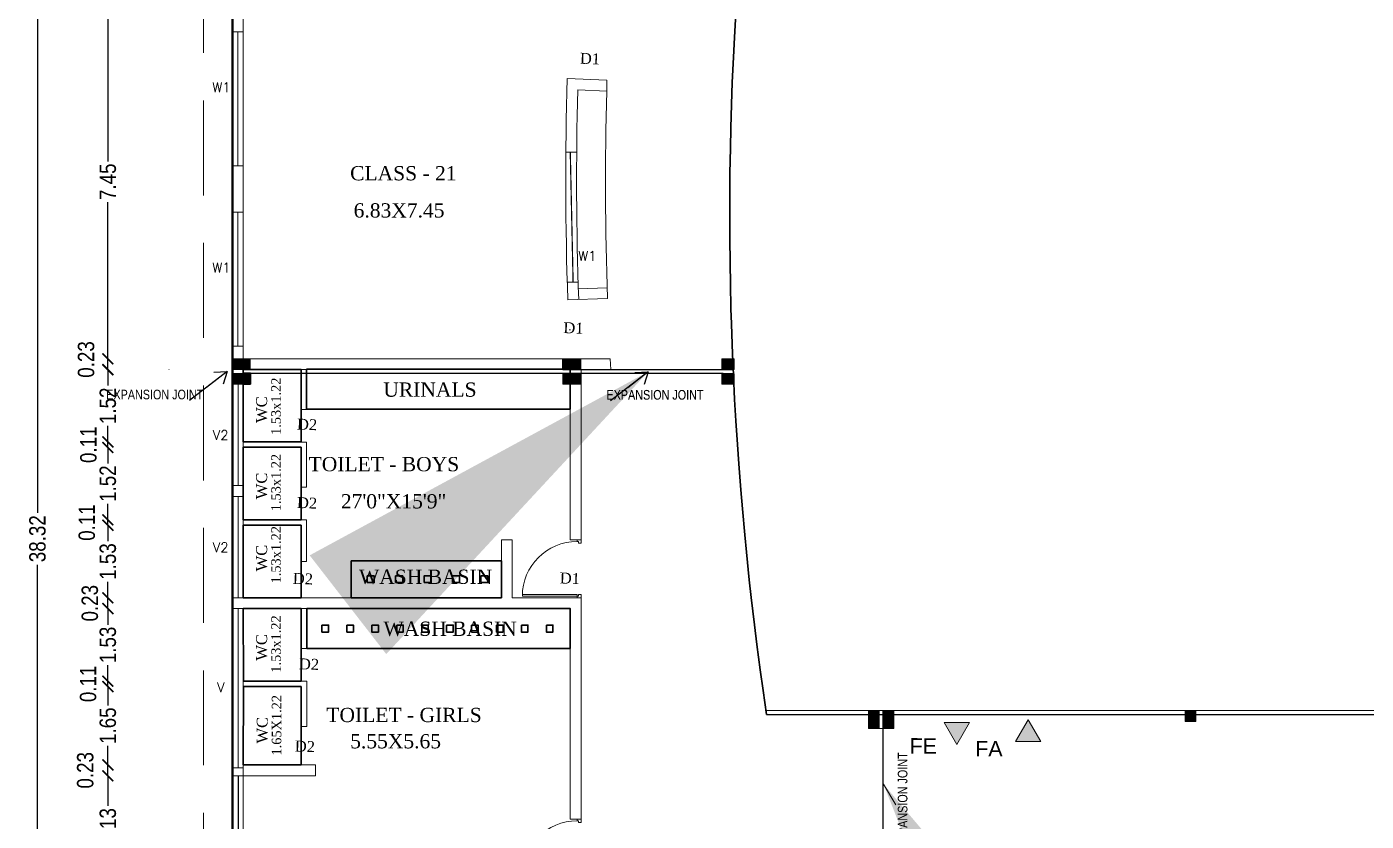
# Model space of a CAD drawing. Header units: metres. Extents: x 43 to 977, y 102 to 459.
# Drawn here: x 652.97 to 681.18, y 156.77 to 173.5 of the extents above; entities that cross this region are included whole.
import ezdxf

# ---------------------------------------------------------------- set-up
doc = ezdxf.new("R2010")
doc.units = ezdxf.units.M
doc.header["$MEASUREMENT"] = 0
doc.header["$PDMODE"] = 3
doc.linetypes.add('HIDDEN', pattern=[0.375, 0.25, -0.125])
doc.layers.get('0').update_dxf_attribs({"lineweight": 0})
doc.layers.get('Defpoints').update_dxf_attribs({"lineweight": 0})
for name, color, linetype, lineweight in [('3', 3, 'Continuous', 0), ('6', 6, 'Continuous', 0), ('BLK_1_FLR_2_BLT_UP_AREA_DEDUCT_EXISTING', 4, 'Continuous', 35), ('BLK_1_FLR_2_URINAL', 4, 'Continuous', 35), ('BLK_1_FLR_2_WASH', 4, 'Continuous', 35), ('BLK_1_FLR_2_WATER_CLOSET', 4, 'Continuous', 35), ('Column', 1, 'Continuous', 0), ('DOOR', 1, 'Continuous', 0), ('fence', 15, 'Continuous', 0), ('FURN', 30, 'Continuous', 0), ('HAT', 1, 'Continuous', 0), ('hatch', 7, 'Continuous', 0), ('main wall', 150, 'Continuous', 0), ('RTEXT', 4, 'Continuous', 0), ('Staircase', 140, 'Continuous', 0), ('TE', 9, 'Continuous', 0), ('TEXT', 130, 'Continuous', 0), ('WA', 1, 'Continuous', 0), ('WALL', 7, 'Continuous', 0), ('WIN', 13, 'Continuous', 0)]:
    doc.layers.add(name, color=color, linetype=linetype, lineweight=lineweight)
doc.layers.add('BLK_1_FLR_2_BLT_UP_AREA_EXISTING', color=10, linetype='Continuous')
doc.styles.add('AR', font='arial.ttf')
doc.styles.add('ARIAL NARROW', font='')
doc.styles.add('RTEXT', font='arial.ttf', dxfattribs={"width": 0.8, "height": 8})
doc.styles.get("Standard").update_dxf_attribs({"font": 'romans.shx'})
doc.styles.add('style2', font='romantic.ttf')
doc.styles.add('visa', font='swissc.ttf')
doc.styles.get('ARIAL NARROW').set_extended_font_data('Lydian BT')
doc.dimstyles.new('Copy of o3 400', dxfattribs={"dimscale": 0.23, "dimtxt": 0.9, "dimasz": 1, "dimexe": 5, "dimexo": 9, "dimgap": 0.23, "dimtad": 0, "dimlfac": 4, "dimzin": 3, "dimdsep": 46, "dimtxsty": 'visa', "dimblk": 'ARCHTICK', "dimcen": 0.09, "dimse1": 1, "dimse2": 1, "dimclrd": 7, "dimclre": 256, "dimclrt": 7, "dimadec": 0, "dimazin": 0, "dimtfac": 0.23, "dimtofl": 0, "dimtmove": 2, "dimatfit": 1, "dimldrblk": 'ARCHTICK', "dimfxl": 0, "dimtolj": 1, "dimtzin": 0, "dimarcsym": 0})
doc.dimstyles.new('Copy(2) of S-2', dxfattribs={"dimtxt": 10.5, "dimasz": 8, "dimexe": 2, "dimexo": 50, "dimgap": 5, "dimtad": 0, "dimtoh": 1, "dimdec": 1, "dimzin": 0, "dimdsep": 46, "dimlunit": 4, "dimtxsty": 'ARIAL NARROW', "dimcen": 0.09, "dimdle": 3, "dimse1": 1, "dimse2": 1, "dimclrd": 7, "dimclre": 13, "dimclrt": 7, "dimadec": 0, "dimazin": 0, "dimtfac": 1, "dimtdec": 1, "dimtofl": 0, "dimtmove": 0, "dimatfit": 3, "dimfxl": 0, "dimtolj": 1, "dimtzin": 0, "dimlwd": 13, "dimarcsym": 0})
doc.dimstyles.new('o3', dxfattribs={"dimscale": 0.23, "dimtxt": 0.9, "dimasz": 1, "dimexe": 5, "dimexo": 9, "dimgap": 0.23, "dimtad": 0, "dimzin": 3, "dimdsep": 46, "dimtxsty": 'visa', "dimblk": 'ARCHTICK', "dimcen": 0.09, "dimse1": 1, "dimse2": 1, "dimclrd": 7, "dimclre": 256, "dimclrt": 7, "dimadec": 0, "dimazin": 0, "dimtfac": 0.23, "dimtofl": 0, "dimtmove": 2, "dimatfit": 1, "dimldrblk": 'ARCHTICK', "dimfxl": 0, "dimtolj": 1, "dimtzin": 0, "dimarcsym": 0})
pattern_1 = [(45, (-25919.601526, 10062.027528), (-0.00224472638678, 0.00224472638678), [])]

# ---------------------------------------------------------------- blocks, each defined once
blk = doc.blocks.new('reterte')
for p, q in [((81308.78, 63026.8), (81308.78, 63060.8)), ((81309.78, 63026.8), (81309.78, 63060.79)), ((81308.78, 63026.8), (81309.78, 63026.8))]:
    blk.add_line(p, q)
for points in [[(81307.78, 63026.8), (81308.78, 63026.8), (81308.78, 63025.8), (81309.78, 63025.8), (81309.78, 63024.3), (81307.78, 63024.3)], [(81343.78, 63026.8), (81342.78, 63026.8), (81342.78, 63025.8), (81341.78, 63025.8), (81341.78, 63024.3), (81343.78, 63024.3)]]:
    blk.add_lwpolyline(points, close=True)
blk.add_arc((81308.78, 63026.8), 34, 0, 90)
blk = doc.blocks.new('_ArchTick')
at = {"color": 0, "const_width": 0.15}
blk.add_lwpolyline([(-0.5, -0.5), (0.5, 0.5)], dxfattribs=at)
blk = doc.blocks.new('*D333')
at = {"layer": 'Defpoints', "color": 0, "lineweight": 30}
for p in [(654.679, 166.51), (657.912, 166.51), (657.912, 166.278)]:
    blk.add_point(p, dxfattribs=at)
at = {"layer": 'WALL', "color": 7, "lineweight": -2}
blk.add_line((654.679, 166.278), (654.679, 166.51), dxfattribs=at)
at = {"layer": 'WALL', "color": 7, "lineweight": -2, "xscale": 0.23, "yscale": 0.23, "zscale": 0.23}
for p, rotation in [((654.679, 166.51), 90), ((654.679, 166.278), 270)]:
    blk.add_blockref('_ArchTick', p, dxfattribs=dict(at, rotation=rotation))
at = {"layer": 'WALL', "color": 7, "insert": (654.221, 166.495), "char_height": 0.345, "attachment_point": 5, "rotation": 90, "style": 'visa'}
blk.add_mtext('\\A1;0.23', dxfattribs=at)
blk = doc.blocks.new('*D334')
at = {"layer": 'Defpoints', "color": 0, "lineweight": 30}
for p in [(654.679, 173.964), (657.531, 173.964), (657.912, 166.51)]:
    blk.add_point(p, dxfattribs=at)
at = {"layer": 'WALL', "color": 7, "lineweight": -2}
for p, q in [((654.679, 173.964), (654.679, 170.667)), ((654.679, 166.51), (654.679, 169.806))]:
    blk.add_line(p, q, dxfattribs=at)
at = {"layer": 'WALL', "color": 7, "lineweight": -2, "xscale": 0.23, "yscale": 0.23, "zscale": 0.23}
for p, rotation in [((654.679, 173.964), 90), ((654.679, 166.51), 270)]:
    blk.add_blockref('_ArchTick', p, dxfattribs=dict(at, rotation=rotation))
at = {"layer": 'WALL', "color": 7, "insert": (654.679, 170.237), "char_height": 0.345, "attachment_point": 5, "rotation": 90, "style": 'visa'}
blk.add_mtext('\\A1;7.45', dxfattribs=at)
blk = doc.blocks.new('*D338')
at = {"layer": 'Defpoints', "color": 0, "lineweight": 30}
for p in [(657.526, 181.883), (653.197, 143.559), (657.531, 143.559)]:
    blk.add_point(p, dxfattribs=at)
at = {"layer": 'WALL', "color": 7, "lineweight": -2}
for p, q in [((653.197, 181.883), (653.197, 163.268)), ((653.197, 143.559), (653.197, 162.174))]:
    blk.add_line(p, q, dxfattribs=at)
at = {"layer": 'WALL', "color": 7, "lineweight": -2, "xscale": 0.23, "yscale": 0.23, "zscale": 0.23}
for p, rotation in [((653.197, 181.883), 90), ((653.197, 143.559), 270)]:
    blk.add_blockref('_ArchTick', p, dxfattribs=dict(at, rotation=rotation))
at = {"layer": 'WALL', "color": 7, "insert": (653.197, 162.721), "char_height": 0.345, "attachment_point": 5, "rotation": 90, "style": 'visa'}
blk.add_mtext('\\A1;38.32', dxfattribs=at)
blk = doc.blocks.new('*D339')
at = {"layer": 'Defpoints', "color": 0, "lineweight": 30}
for p in [(654.679, 157.73), (658.001, 157.73), (658.001, 155.597)]:
    blk.add_point(p, dxfattribs=at)
at = {"layer": 'WALL', "color": 7, "lineweight": -2}
for p, q in [((654.679, 157.73), (654.679, 157.095)), ((654.679, 155.597), (654.679, 156.233))]:
    blk.add_line(p, q, dxfattribs=at)
at = {"layer": 'WALL', "color": 7, "lineweight": -2, "xscale": 0.23, "yscale": 0.23, "zscale": 0.23}
for p, rotation in [((654.679, 157.73), 90), ((654.679, 155.597), 270)]:
    blk.add_blockref('_ArchTick', p, dxfattribs=dict(at, rotation=rotation))
at = {"layer": 'WALL', "color": 7, "insert": (654.679, 156.664), "char_height": 0.345, "attachment_point": 5, "rotation": 90, "style": 'visa'}
blk.add_mtext('\\A1;2.13', dxfattribs=at)
blk = doc.blocks.new('*D340')
at = {"layer": 'Defpoints', "color": 0, "lineweight": 30}
for p in [(654.679, 157.959), (657.896, 157.959), (657.896, 157.73)]:
    blk.add_point(p, dxfattribs=at)
at = {"layer": 'WALL', "color": 7, "lineweight": -2}
blk.add_line((654.679, 157.73), (654.679, 157.959), dxfattribs=at)
at = {"layer": 'WALL', "color": 7, "lineweight": -2, "xscale": 0.23, "yscale": 0.23, "zscale": 0.23}
for p, rotation in [((654.679, 157.959), 90), ((654.679, 157.73), 270)]:
    blk.add_blockref('_ArchTick', p, dxfattribs=dict(at, rotation=rotation))
at = {"layer": 'WALL', "color": 7, "insert": (654.203, 157.845), "char_height": 0.345, "attachment_point": 5, "rotation": 90, "style": 'visa'}
blk.add_mtext('\\A1;0.23', dxfattribs=at)
blk = doc.blocks.new('*D341')
at = {"layer": 'Defpoints', "color": 0, "lineweight": 30}
for p in [(654.679, 159.608), (657.896, 159.608), (657.896, 157.959)]:
    blk.add_point(p, dxfattribs=at)
at = {"layer": 'WALL', "color": 7, "lineweight": -2}
for p, q in [((654.679, 159.608), (654.679, 159.207)), ((654.679, 157.959), (654.679, 158.36))]:
    blk.add_line(p, q, dxfattribs=at)
at = {"layer": 'WALL', "color": 7, "lineweight": -2, "xscale": 0.23, "yscale": 0.23, "zscale": 0.23}
for p, rotation in [((654.679, 159.608), 90), ((654.679, 157.959), 270)]:
    blk.add_blockref('_ArchTick', p, dxfattribs=dict(at, rotation=rotation))
at = {"layer": 'WALL', "color": 7, "insert": (654.679, 158.784), "char_height": 0.345, "attachment_point": 5, "rotation": 90, "style": 'visa'}
blk.add_mtext('\\A1;1.65', dxfattribs=at)
blk = doc.blocks.new('*D342')
at = {"layer": 'Defpoints', "color": 0, "lineweight": 30}
for p in [(654.679, 159.722), (657.773, 159.722), (657.773, 159.608)]:
    blk.add_point(p, dxfattribs=at)
at = {"layer": 'WALL', "color": 7, "lineweight": -2}
blk.add_line((654.679, 159.608), (654.679, 159.722), dxfattribs=at)
at = {"layer": 'WALL', "color": 7, "lineweight": -2, "xscale": 0.23, "yscale": 0.23, "zscale": 0.23}
for p, rotation in [((654.679, 159.722), 90), ((654.679, 159.608), 270)]:
    blk.add_blockref('_ArchTick', p, dxfattribs=dict(at, rotation=rotation))
at = {"layer": 'WALL', "color": 7, "insert": (654.263, 159.665), "char_height": 0.345, "attachment_point": 5, "rotation": 90, "style": 'visa'}
blk.add_mtext('\\A1;0.11', dxfattribs=at)
blk = doc.blocks.new('*D343')
at = {"layer": 'Defpoints', "color": 0, "lineweight": 30}
for p in [(654.679, 161.248), (657.773, 161.248), (657.773, 159.722)]:
    blk.add_point(p, dxfattribs=at)
at = {"layer": 'WALL', "color": 7, "lineweight": -2}
for p, q in [((654.679, 161.248), (654.679, 160.91)), ((654.679, 159.722), (654.679, 160.061))]:
    blk.add_line(p, q, dxfattribs=at)
at = {"layer": 'WALL', "color": 7, "lineweight": -2, "xscale": 0.23, "yscale": 0.23, "zscale": 0.23}
for p, rotation in [((654.679, 161.248), 90), ((654.679, 159.722), 270)]:
    blk.add_blockref('_ArchTick', p, dxfattribs=dict(at, rotation=rotation))
at = {"layer": 'WALL', "color": 7, "insert": (654.679, 160.485), "char_height": 0.345, "attachment_point": 5, "rotation": 90, "style": 'visa'}
blk.add_mtext('\\A1;1.53', dxfattribs=at)
blk = doc.blocks.new('*D344')
at = {"layer": 'Defpoints', "color": 0, "lineweight": 30}
for p in [(654.679, 161.477), (657.773, 161.477), (657.773, 161.248)]:
    blk.add_point(p, dxfattribs=at)
at = {"layer": 'WALL', "color": 7, "lineweight": -2}
blk.add_line((654.679, 161.248), (654.679, 161.477), dxfattribs=at)
at = {"layer": 'WALL', "color": 7, "lineweight": -2, "xscale": 0.23, "yscale": 0.23, "zscale": 0.23}
for p, rotation in [((654.679, 161.477), 90), ((654.679, 161.248), 270)]:
    blk.add_blockref('_ArchTick', p, dxfattribs=dict(at, rotation=rotation))
at = {"layer": 'WALL', "color": 7, "insert": (654.3, 161.363), "char_height": 0.345, "attachment_point": 5, "rotation": 90, "style": 'visa'}
blk.add_mtext('\\A1;0.23', dxfattribs=at)
blk = doc.blocks.new('*D345')
at = {"layer": 'Defpoints', "color": 0, "lineweight": 30}
for p in [(654.679, 163.005), (657.773, 163.005), (657.773, 161.477)]:
    blk.add_point(p, dxfattribs=at)
at = {"layer": 'WALL', "color": 7, "lineweight": -2}
for p, q in [((654.679, 163.005), (654.679, 162.666)), ((654.679, 161.477), (654.679, 161.816))]:
    blk.add_line(p, q, dxfattribs=at)
at = {"layer": 'WALL', "color": 7, "lineweight": -2, "xscale": 0.23, "yscale": 0.23, "zscale": 0.23}
for p, rotation in [((654.679, 163.005), 90), ((654.679, 161.477), 270)]:
    blk.add_blockref('_ArchTick', p, dxfattribs=dict(at, rotation=rotation))
at = {"layer": 'WALL', "color": 7, "insert": (654.679, 162.241), "char_height": 0.345, "attachment_point": 5, "rotation": 90, "style": 'visa'}
blk.add_mtext('\\A1;1.53', dxfattribs=at)
blk = doc.blocks.new('*D346')
at = {"layer": 'Defpoints', "color": 0, "lineweight": 30}
for p in [(654.679, 163.119), (657.773, 163.119), (657.773, 163.005)]:
    blk.add_point(p, dxfattribs=at)
at = {"layer": 'WALL', "color": 7, "lineweight": -2}
blk.add_line((654.679, 163.005), (654.679, 163.119), dxfattribs=at)
at = {"layer": 'WALL', "color": 7, "lineweight": -2, "xscale": 0.23, "yscale": 0.23, "zscale": 0.23}
for p, rotation in [((654.679, 163.119), 90), ((654.679, 163.005), 270)]:
    blk.add_blockref('_ArchTick', p, dxfattribs=dict(at, rotation=rotation))
at = {"layer": 'WALL', "color": 7, "insert": (654.236, 163.062), "char_height": 0.345, "attachment_point": 5, "rotation": 90, "style": 'visa'}
blk.add_mtext('\\A1;0.11', dxfattribs=at)
blk = doc.blocks.new('*D347')
at = {"layer": 'Defpoints', "color": 0, "lineweight": 30}
for p in [(654.679, 164.643), (657.773, 164.643), (657.773, 163.119)]:
    blk.add_point(p, dxfattribs=at)
at = {"layer": 'WALL', "color": 7, "lineweight": -2}
for p, q in [((654.679, 164.643), (654.679, 164.306)), ((654.679, 163.119), (654.679, 163.457))]:
    blk.add_line(p, q, dxfattribs=at)
at = {"layer": 'WALL', "color": 7, "lineweight": -2, "xscale": 0.23, "yscale": 0.23, "zscale": 0.23}
for p, rotation in [((654.679, 164.643), 90), ((654.679, 163.119), 270)]:
    blk.add_blockref('_ArchTick', p, dxfattribs=dict(at, rotation=rotation))
at = {"layer": 'WALL', "color": 7, "insert": (654.679, 163.881), "char_height": 0.345, "attachment_point": 5, "rotation": 90, "style": 'visa'}
blk.add_mtext('\\A1;1.52', dxfattribs=at)
blk = doc.blocks.new('*D348')
at = {"layer": 'Defpoints', "color": 0, "lineweight": 30}
for p in [(654.679, 164.757), (657.773, 164.757), (657.773, 164.643)]:
    blk.add_point(p, dxfattribs=at)
at = {"layer": 'WALL', "color": 7, "lineweight": -2}
blk.add_line((654.679, 164.643), (654.679, 164.757), dxfattribs=at)
at = {"layer": 'WALL', "color": 7, "lineweight": -2, "xscale": 0.23, "yscale": 0.23, "zscale": 0.23}
for p, rotation in [((654.679, 164.757), 90), ((654.679, 164.643), 270)]:
    blk.add_blockref('_ArchTick', p, dxfattribs=dict(at, rotation=rotation))
at = {"layer": 'WALL', "color": 7, "insert": (654.27, 164.7), "char_height": 0.345, "attachment_point": 5, "rotation": 90, "style": 'visa'}
blk.add_mtext('\\A1;0.11', dxfattribs=at)
blk = doc.blocks.new('*D349')
at = {"layer": 'Defpoints', "color": 0, "lineweight": 30}
for p in [(654.679, 166.281), (657.773, 166.281), (657.773, 164.757)]:
    blk.add_point(p, dxfattribs=at)
at = {"layer": 'WALL', "color": 7, "lineweight": -2}
for p, q in [((654.679, 166.281), (654.679, 165.944)), ((654.679, 164.757), (654.679, 165.095))]:
    blk.add_line(p, q, dxfattribs=at)
at = {"layer": 'WALL', "color": 7, "lineweight": -2, "xscale": 0.23, "yscale": 0.23, "zscale": 0.23}
for p, rotation in [((654.679, 166.281), 90), ((654.679, 164.757), 270)]:
    blk.add_blockref('_ArchTick', p, dxfattribs=dict(at, rotation=rotation))
at = {"layer": 'WALL', "color": 7, "insert": (654.679, 165.519), "char_height": 0.345, "attachment_point": 5, "rotation": 90, "style": 'visa'}
blk.add_mtext('\\A1;1.52', dxfattribs=at)

msp = doc.modelspace()

# ---------------------------------------------------------------- hatches: boundary and pattern name
at = {"layer": '3'}
for points in [[(672.55405, 158.39017), (672.28912, 158.85272), (672.82217, 158.85088)], [(674.06212, 158.91072), (673.79526, 158.44928), (674.32831, 158.44889)]]:
    msp.add_hatch(color=8, dxfattribs=at).paths.add_polyline_path(points)
at = {"layer": 'hatch'}
h = msp.add_hatch(dxfattribs=at)
h.set_pattern_fill('ANSI31', color=256, scale=0.025396, angle=90, style=0)
h.set_pattern_definition([(135, (-1008.063956, -5272.816285), (-0.0022447263868, -0.0022447263868), [])])
h.paths.add_polyline_path([(657.29675, 166.50973), (657.29675, 166.28116), (657.67769, 166.28116), (657.67769, 166.50973)])
h = msp.add_hatch(dxfattribs=at)
h.set_pattern_fill('ANSI31', color=256, scale=0.025396, angle=90, style=0)
h.set_pattern_definition([(135, (-1001.1054138, -5272.816285), (-0.0022447263868, -0.0022447263868), [])])
h.paths.add_polyline_path([(664.25529, 166.50973), (664.25529, 166.28116), (664.63624, 166.28116), (664.63624, 166.50973)])
h = msp.add_hatch(dxfattribs=at)
h.set_pattern_fill('ANSI31', color=256, scale=0.025396, angle=90, style=0)
h.set_pattern_definition([(135, (-1001.0998997, -5272.8182708), (-0.0022447263868, -0.0022447263868), [])])
h.paths.add_polyline_path([(664.26081, 166.50774), (664.26081, 166.27918), (664.64175, 166.27918), (664.64175, 166.50774)])
h = msp.add_hatch(dxfattribs=at)
h.set_pattern_fill('ANSI31', color=256, scale=0.025396, angle=90, style=0)
h.set_pattern_definition([(135, (-997.9047073, -5272.8183584), (-0.0022447263868, -0.0022447263868), [])])
h.paths.add_polyline_path([(667.60838, 166.50766), (667.60838, 166.27909), (667.83694, 166.27909), (667.83694, 166.50766)])
h = msp.add_hatch(dxfattribs=at)
h.set_pattern_fill('ANSI31', color=256, scale=0.025396, angle=90, style=0)
h.set_pattern_definition([(135, (-997.874428, -5272.8183584), (-0.0022447263868, -0.0022447263868), [])])
h.paths.add_polyline_path([(667.63866, 166.50766), (667.63866, 166.27909), (667.86722, 166.27909), (667.86722, 166.50766)])
h = msp.add_hatch(dxfattribs=at)
h.set_pattern_fill('ANSI31', color=256, scale=0.025396, angle=90, style=0)
h.set_pattern_definition([(135, (-1008.058552, -5273.1231125), (-0.0022447263868, -0.0022447263868), [])])
h.paths.add_polyline_path([(657.30215, 166.2029), (657.30215, 165.97434), (657.6831, 165.97434), (657.6831, 166.2029)])
h = msp.add_hatch(dxfattribs=at)
h.set_pattern_fill('ANSI31', color=256, scale=0.025396, angle=90, style=0)
h.set_pattern_definition([(135, (-1008.058552, -5273.1231125), (-0.0022447263868, -0.0022447263868), [])])
h.paths.add_polyline_path([(657.30215, 166.2029), (657.30215, 165.97434), (657.6831, 165.97434), (657.6831, 166.2029)])
h = msp.add_hatch(dxfattribs=at)
h.set_pattern_fill('ANSI31', color=256, scale=0.025396, angle=90, style=0)
h.set_pattern_definition([(135, (-1001.10001, -5273.1231125), (-0.0022447263868, -0.0022447263868), [])])
h.paths.add_polyline_path([(664.2607, 166.2029), (664.2607, 165.97434), (664.64164, 165.97434), (664.64164, 166.2029)])
h = msp.add_hatch(dxfattribs=at)
h.set_pattern_fill('ANSI31', color=256, scale=0.025396, angle=90, style=0)
h.set_pattern_definition([(135, (-1001.10001, -5273.1231125), (-0.0022447263868, -0.0022447263868), [])])
h.paths.add_polyline_path([(664.2607, 166.2029), (664.2607, 165.97434), (664.64164, 165.97434), (664.64164, 166.2029)])
h = msp.add_hatch(dxfattribs=at)
h.set_pattern_fill('ANSI31', color=256, scale=0.025396, angle=90, style=0)
h.set_pattern_definition([(135, (-997.9047073, -5273.1231125), (-0.0022447263868, -0.0022447263868), [])])
h.paths.add_polyline_path([(667.60838, 166.2029), (667.60838, 165.97434), (667.83694, 165.97434), (667.83694, 166.2029)])
h = msp.add_hatch(dxfattribs=at)
h.set_pattern_fill('ANSI31', color=256, scale=0.025396, angle=90, style=0)
h.set_pattern_definition([(135, (-997.874428, -5273.1231125), (-0.0022447263868, -0.0022447263868), [])])
h.paths.add_polyline_path([(667.63866, 166.2029), (667.63866, 165.97434), (667.86722, 165.97434), (667.86722, 166.2029)])
h = msp.add_hatch(dxfattribs=at)
h.set_pattern_fill('ANSI31', color=256, scale=0.025396, style=0)
h.set_pattern_definition(pattern_1)
h.paths.add_polyline_path([(670.92404, 159.10176), (670.69547, 159.10176), (670.69547, 159.02557), (670.92391, 159.02557), (670.92404, 159.04192)])
h = msp.add_hatch(dxfattribs=at)
h.set_pattern_fill('ANSI31', color=256, scale=0.025396, style=0)
h.set_pattern_definition([(45, (-4768.097223, 1824.4640733), (-0.0022447263868, 0.0022447263868), [])])
h.paths.add_polyline_path([(671.22879, 159.10337), (671.00023, 159.10337), (671.00023, 158.72242), (671.22879, 158.72242)])
h = msp.add_hatch(dxfattribs=at)
h.set_pattern_fill('ANSI31', color=256, scale=0.025396, style=0)
h.set_pattern_definition([(45, (-4761.734158, 1824.4608656), (-0.0022447263868, 0.0022447263868), [])])
h.paths.add_polyline_path([(677.59186, 159.10016), (677.36329, 159.10016), (677.36329, 158.87159), (677.59186, 158.87159)])
h = msp.add_hatch(dxfattribs=at)
h.set_pattern_fill('ANSI31', color=256, scale=0.025396, style=0)
h.set_pattern_definition([(45, (-4761.734158, 1824.4608656), (-0.0022447263868, 0.0022447263868), [])])
h.paths.add_polyline_path([(677.59186, 159.10016), (677.36329, 159.10016), (677.36329, 158.87159), (677.59186, 158.87159)])
h = msp.add_hatch(dxfattribs=at)
h.set_pattern_fill('ANSI31', color=256, scale=0.025396, style=0)
h.set_pattern_definition(pattern_1)
h.paths.add_polyline_path([(670.9239, 159.0249), (670.69547, 159.02496), (670.69547, 158.72242), (670.92145, 158.72242)])

# ---------------------------------------------------------------- linework, layer by layer
at = {"layer": 'BLK_1_FLR_2_BLT_UP_AREA_DEDUCT_EXISTING', "color": 26, "lineweight": 35}
msp.add_lwpolyline([(667.90129, 173.78542), (667.8726, 173.27552), (667.852, 172.86154), (667.82882, 172.32352), (667.81222, 171.86336), (667.79776, 171.37101), (667.78802, 170.9472), (667.77941, 170.41818), (667.77549, 170.01684), (667.77379, 169.46519), (667.77521, 169.06616), (667.78089, 168.5122), (667.78807, 168.09155), (667.80071, 167.5594), (667.80993, 167.24857), (667.83325, 166.60694), (667.8522, 166.17525), (667.87851, 165.655), (667.90461, 165.20058), (667.93647, 164.70376), (667.96495, 164.29968), (668.00712, 163.75337), (668.04107, 163.34894), (668.09046, 162.80401), (668.12589, 162.43921), (668.18647, 161.85584), (668.22776, 161.48271), (668.29513, 160.90905), (668.34713, 160.49143), (668.41641, 159.96379), (668.4766, 159.52839), (668.55031, 159.02023), (713.7498, 159.00736)], dxfattribs=at)
at = {"layer": 'BLK_1_FLR_2_BLT_UP_AREA_EXISTING', "color": 26, "lineweight": 50}
msp.add_lwpolyline([(728.17531, 143.55723), (657.30425, 143.55723), (657.30425, 181.4975), (657.34578, 183.55166), (657.41765, 184.62272), (657.52629, 185.70359), (657.65125, 186.64845), (657.81855, 187.67173), (658.01047, 188.65213), (658.23086, 189.62987), (658.49493, 190.65045), (658.76088, 191.61383), (659.03194, 192.59572), (659.31099, 193.55288), (659.62897, 194.54406), (659.94196, 195.5197)], dxfattribs=at)
at = {"layer": 'BLK_1_FLR_2_URINAL', "color": 235, "lineweight": 35, "ltscale": 20}
msp.add_lwpolyline([(658.86236, 166.29375), (664.41359, 166.29375), (664.41359, 165.44559), (658.86236, 165.44559)], close=True, dxfattribs=at)
at = {"layer": 'BLK_1_FLR_2_WASH', "color": 55, "lineweight": 35, "ltscale": 20}
msp.add_line((662.96601, 162.25682), (659.80366, 162.25682), dxfattribs=at)
for points in [[(659.80366, 162.25682), (662.96601, 162.25682), (662.96601, 161.47936), (659.80366, 161.47936)], [(658.86523, 161.24866), (664.41647, 161.24866), (664.41647, 160.41058), (658.86523, 160.41058)]]:
    msp.add_lwpolyline(points, close=True, dxfattribs=at)
at = {"layer": 'BLK_1_FLR_2_WASH', "color": 60, "lineweight": 35}
for points in [[(660.14051, 161.79909), (660.14051, 161.9371), (660.28903, 161.9371), (660.28903, 161.79909)], [(660.73868, 161.79909), (660.73868, 161.9371), (660.88719, 161.9371), (660.88719, 161.79909)], [(661.33684, 161.79909), (661.33684, 161.9371), (661.48535, 161.9371), (661.48535, 161.79909)], [(661.935, 161.79909), (661.935, 161.9371), (662.08352, 161.9371), (662.08352, 161.79909)], [(662.53316, 161.79909), (662.53316, 161.9371), (662.68168, 161.9371), (662.68168, 161.79909)], [(659.18706, 160.90388), (659.32507, 160.90388), (659.32507, 160.75536), (659.18706, 160.75536)], [(659.71221, 160.90388), (659.85021, 160.90388), (659.85021, 160.75536), (659.71221, 160.75536)], [(660.23735, 160.90388), (660.37536, 160.90388), (660.37536, 160.75536), (660.23735, 160.75536)], [(660.7625, 160.90388), (660.90051, 160.90388), (660.90051, 160.75536), (660.7625, 160.75536)], [(661.28765, 160.90388), (661.42565, 160.90388), (661.42565, 160.75536), (661.28765, 160.75536)], [(661.81279, 160.90388), (661.9508, 160.90388), (661.9508, 160.75536), (661.81279, 160.75536)], [(662.33794, 160.90388), (662.47595, 160.90388), (662.47595, 160.75536), (662.33794, 160.75536)], [(662.86309, 160.90388), (663.00109, 160.90388), (663.00109, 160.75536), (662.86309, 160.75536)], [(663.38823, 160.90388), (663.52624, 160.90388), (663.52624, 160.75536), (663.38823, 160.75536)], [(663.91338, 160.90388), (664.05139, 160.90388), (664.05139, 160.75536), (663.91338, 160.75536)]]:
    msp.add_lwpolyline(points, close=True, dxfattribs=at)
at = {"layer": 'BLK_1_FLR_2_WATER_CLOSET', "color": 1, "lineweight": 35, "ltscale": 20}
for points in [[(658.74807, 166.28331), (657.5305, 166.28366), (657.53043, 166.2054), (657.68143, 166.2054), (657.68143, 165.97683), (657.53021, 165.97683), (657.52905, 164.75989), (658.74807, 164.75989)], [(658.74807, 164.64561), (657.52905, 164.64561), (657.52905, 163.12184), (658.75095, 163.12184), (658.75095, 163.80753), (658.74807, 163.80753)], [(658.74807, 163.00755), (657.52905, 163.00755), (657.52905, 161.47936), (658.75095, 161.47936), (658.75095, 162.24567), (658.74807, 162.24567)]]:
    msp.add_lwpolyline(points, close=True, dxfattribs=at)
at = {"layer": 'BLK_1_FLR_2_WATER_CLOSET', "color": 2, "lineweight": 35, "ltscale": 20}
for points in [[(658.75095, 161.2508), (657.53072, 161.2508), (657.53193, 159.72488), (658.75095, 159.72488)], [(658.75095, 159.6106), (657.53193, 159.6106), (657.52989, 157.96143), (658.75095, 157.96143), (658.75095, 158.77253), (658.74974, 158.77253)]]:
    msp.add_lwpolyline(points, close=True, dxfattribs=at)
at = {"layer": 'Column'}
for points in [[(657.29675, 166.28116), (657.29675, 166.50973), (657.67769, 166.50973), (657.67769, 166.28116)], [(664.25529, 166.28116), (664.25529, 166.50973), (664.63624, 166.50973), (664.63624, 166.28116)], [(664.26081, 166.27918), (664.26081, 166.50774), (664.64175, 166.50774), (664.64175, 166.27918)], [(667.60838, 166.27909), (667.60838, 166.50766), (667.83694, 166.50766), (667.83694, 166.27909)], [(657.30215, 165.97434), (657.30215, 166.2029), (657.6831, 166.2029), (657.6831, 165.97434)], [(657.30215, 165.97434), (657.30215, 166.2029), (657.6831, 166.2029), (657.6831, 165.97434)], [(664.2607, 165.97434), (664.2607, 166.2029), (664.64164, 166.2029), (664.64164, 165.97434)], [(664.2607, 165.97434), (664.2607, 166.2029), (664.64164, 166.2029), (664.64164, 165.97434)], [(664.2607, 165.97434), (664.2607, 166.2029), (664.64164, 166.2029), (664.64164, 165.97434)], [(667.60838, 165.97434), (667.60838, 166.2029), (667.83694, 166.2029), (667.83694, 165.97434)], [(670.69547, 159.10337), (670.92404, 159.10337), (670.92404, 158.72242), (670.69547, 158.72242)], [(670.92404, 159.10337), (671.22879, 159.10337), (671.22879, 158.72242), (670.92404, 158.72242)], [(677.36329, 159.10016), (677.59186, 159.10016), (677.59186, 158.87159), (677.36329, 158.87159)], [(677.36329, 159.10016), (677.59186, 159.10016), (677.59186, 158.87159), (677.36329, 158.87159)]]:
    msp.add_lwpolyline(points, close=True, dxfattribs=at)
at = {"layer": 'fence', "linetype": 'HIDDEN', "ltscale": 8}
msp.add_line((656.69265, 142.94979), (656.68896, 185.44291), dxfattribs=at)
at = {"layer": 'FURN'}
msp.add_arc((736.16496, 170.27518), 71.00589, 178.4911645, 182.0157707, dxfattribs=at)
at = {"layer": 'main wall', "linetype": 'HIDDEN', "lineweight": -3, "ltscale": 50}
for p, q in [((667.63866, 166.20145), (657.53072, 166.20145)), ((667.63866, 166.27909), (664.64175, 166.27909)), ((671.00023, 159.10513), (671.00023, 143.78786))]:
    msp.add_line(p, q, dxfattribs=at)
at = {"layer": 'Staircase'}
msp.add_line((668.53877, 159.10176), (716.5474, 159.10176), dxfattribs=at)
at = {"layer": 'WA', "ltscale": 0.5}
for points in [[(672.55405, 158.39017), (672.28912, 158.85272), (672.82217, 158.85088)], [(674.06212, 158.91072), (673.79526, 158.44928), (674.32831, 158.44889)]]:
    msp.add_lwpolyline(points, close=True, dxfattribs=at)
at = {"layer": 'WALL'}
for p, q in [((657.30215, 165.67166), (657.30215, 181.91292)), ((657.53072, 165.67166), (657.53072, 181.64197)), ((657.30215, 173.39565), (657.53072, 173.39565)), ((665.19007, 172.37337), (664.35283, 172.41387)), ((665.18368, 172.14485), (665.19007, 172.37337)), ((665.18368, 172.14485), (664.57474, 172.1743)), ((664.55196, 170.86207), (664.31445, 170.86206)), ((657.53072, 170.57225), (657.30215, 170.57225)), ((657.30215, 169.59892), (657.53072, 169.59892)), ((664.35315, 168.12561), (664.58182, 168.12561)), ((664.39034, 167.11924), (664.41973, 167.11924)), ((664.39034, 167.11924), (664.41973, 167.11924)), ((664.39034, 167.11924), (664.41973, 167.11924)), ((657.53072, 166.77553), (657.30215, 166.77553)), ((657.28569, 166.50973), (665.25898, 166.50973)), ((657.67435, 166.50973), (657.67769, 166.50973)), ((664.63289, 166.50973), (664.63624, 166.50973)), ((664.64862, 166.50973), (665.25898, 166.50973)), ((664.64862, 166.50973), (665.25898, 166.50973)), ((665.25898, 166.50973), (665.27148, 166.28116)), ((665.25898, 166.50973), (665.27148, 166.28116)), ((655.96345, 166.28116), (655.96885, 166.28116)), ((657.29675, 166.28116), (664.41526, 166.28116)), ((657.53072, 166.28116), (657.53072, 166.28331)), ((657.53072, 166.28116), (657.53072, 166.28331)), ((657.53072, 165.67166), (657.53072, 166.28116)), ((657.67975, 166.2029), (657.6831, 166.2029)), ((658.74974, 165.44309), (658.74974, 166.28116)), ((658.86402, 165.44309), (658.86402, 166.28116)), ((664.41526, 162.69588), (664.41526, 166.28116)), ((664.48926, 166.28116), (664.48926, 166.28331)), ((664.48926, 166.28116), (664.48926, 166.28331)), ((664.63829, 166.2029), (664.64164, 166.2029)), ((664.64382, 162.69588), (664.64382, 166.28116)), ((664.64382, 166.28116), (665.27148, 166.28116)), ((657.53612, 165.97434), (657.53612, 165.97648)), ((657.53612, 165.97434), (657.53612, 165.97648)), ((664.49467, 165.97434), (664.49467, 165.97648)), ((664.49467, 165.97434), (664.49467, 165.97648)), ((658.74974, 165.44309), (658.86402, 165.44309)), ((658.86402, 165.44309), (664.41526, 165.44309)), ((657.53072, 164.75739), (658.86402, 164.75739)), ((658.86402, 163.80504), (658.86402, 164.75739)), ((657.53072, 164.64311), (658.74974, 164.64311)), ((658.74974, 163.80504), (658.74974, 164.64311)), ((658.74974, 163.80504), (658.86402, 163.80504)), ((657.53072, 163.11934), (658.86402, 163.11934)), ((658.86402, 163.00506), (658.86402, 163.11934)), ((658.86402, 162.24317), (658.86402, 163.11934)), ((657.53072, 163.00506), (658.74974, 163.00506)), ((658.74974, 162.24317), (658.74974, 163.00506)), ((662.96767, 161.47687), (662.96767, 162.69588)), ((663.19624, 162.69588), (662.96767, 162.69588)), ((663.19624, 161.47687), (663.19624, 162.69588)), ((664.41526, 162.69588), (664.64382, 162.69588)), ((658.74974, 162.24317), (658.86402, 162.24317)), ((662.96767, 162.25433), (659.80533, 162.25433)), ((659.80533, 162.25433), (659.80533, 161.47687)), ((657.30215, 160.63879), (657.30215, 162.08637)), ((657.53072, 161.47687), (657.53072, 162.08637)), ((662.96767, 161.47687), (657.30215, 161.47687)), ((664.64382, 161.47687), (663.19624, 161.47687)), ((664.64382, 156.8161), (664.64382, 161.47687)), ((664.41526, 161.2483), (657.30215, 161.2483)), ((657.30504, 161.2483), (657.5336, 161.2483)), ((657.53072, 160.63879), (657.53072, 161.2483)), ((658.75262, 160.40809), (658.75262, 161.24616)), ((658.8669, 160.40809), (658.8669, 161.24616)), ((664.41526, 156.8161), (664.41526, 161.2483)), ((658.75262, 160.40809), (658.8669, 160.40809)), ((658.8669, 160.40809), (664.41814, 160.40809)), ((657.5336, 159.72239), (658.8669, 159.72239)), ((658.8669, 158.77003), (658.8669, 159.72239)), ((657.53072, 158.80866), (657.53072, 159.41978)), ((657.5336, 159.60811), (658.75262, 159.60811)), ((658.75262, 158.77003), (658.75262, 159.60811)), ((658.75262, 158.77003), (658.8669, 158.77003)), ((659.05449, 157.95893), (657.53072, 157.95893)), ((659.05449, 157.95893), (657.53072, 157.95893)), ((659.05449, 157.73037), (657.53072, 157.73037)), ((659.05449, 157.73037), (657.53072, 157.73037)), ((659.05449, 157.73037), (659.05449, 157.95893)), ((659.05449, 157.73037), (659.05449, 157.95893)), ((664.41526, 156.8161), (664.64382, 156.8161))]:
    msp.add_line(p, q, dxfattribs=at)
at = {"layer": 'WALL', "color": 7}
msp.add_lwpolyline([(699.24823, 207.87336), (699.24823, 212.91923), (702.49948, 212.91924, -0.20084578), (716.58357, 159.02397), (716.58357, 159.02397), (716.58357, 159.02397), (713.74974, 159.01271), (668.55026, 159.02557, -0.20299324), (682.47834, 212.91924), (685.53096, 212.91924), (685.53096, 207.89157), (699.24823, 207.87336), (699.24823, 212.91923), (702.49948, 212.91924)], format="xyb", dxfattribs=at)
at = {"layer": 'WALL'}
for radius, start in [(71.84397, 178.2941406), (71.6154, 178.4804358)]:
    msp.add_arc((736.16496, 170.27518), radius, start, 182.0157707, dxfattribs=at)
at = {"layer": 'WIN', "color": 7}
for p, q in [((657.30215, 173.39565), (657.30215, 170.57225)), ((657.53072, 173.39565), (657.53072, 170.57225)), ((657.30215, 169.59892), (657.30215, 166.77553)), ((657.53072, 169.59892), (657.53072, 166.77553)), ((657.53612, 165.97434), (657.30756, 165.97434)), ((657.30215, 165.67166), (657.30215, 162.08637)), ((657.53072, 165.67166), (657.53072, 162.08637)), ((657.53612, 163.84106), (657.30756, 163.84106)), ((657.53612, 163.61015), (657.30756, 163.61015)), ((657.53612, 161.47687), (657.30756, 161.47687)), ((657.53612, 161.2483), (657.30756, 161.2483)), ((657.30215, 156.2066), (657.30215, 160.63879)), ((657.53072, 160.63879), (657.53072, 155.59709)), ((657.53612, 157.89601), (657.30756, 157.89601)), ((657.53901, 157.73037), (657.31044, 157.73037))]:
    msp.add_line(p, q, dxfattribs=at)
at = {"layer": 'WIN', "color": 5, "lineweight": 9}
for p, q in [((664.35777, 167.97654), (664.35741, 167.97653)), ((665.19496, 168.00601), (664.5862, 167.98458)), ((665.203, 167.77758), (664.36545, 167.7481))]:
    msp.add_line(p, q, dxfattribs=at)
at = {"layer": 'WIN', "const_width": 0.0254}
for points in [[(657.41644, 173.39565), (657.41644, 170.57225)], [(664.47631, 168.12561), (664.41677, 170.86206)], [(657.41644, 169.59892), (657.41644, 166.77553)], [(657.42184, 165.97434), (657.42184, 163.84106)], [(657.42184, 163.61015), (657.42184, 161.47687)], [(657.42184, 161.2483), (657.42184, 157.89601)], [(657.42472, 157.73037), (657.42472, 155.59709)]]:
    msp.add_lwpolyline(points, dxfattribs=at)

# ---------------------------------------------------------------- block references
at = {"layer": 'DOOR', "xscale": 0.0338856130505797, "yscale": 0.0338856130505797, "zscale": 0.0338856130505797, "rotation": 90}
msp.add_blockref('reterte', (2800.26099, -2599.5679), dxfattribs=at)
at = {"layer": 'TEXT', "color": 4, "xscale": 0.0338856130505797, "yscale": 0.0338856130505797, "zscale": 0.0338856130505797, "rotation": 90}
msp.add_blockref('reterte', (2800.26099, -2593.68812), dxfattribs=at)

# ---------------------------------------------------------------- texts
at = {"layer": '6', "char_height": 0.3236911, "width": 16.1756829, "attachment_point": 7, "style": 'AR'}
for s, insert, rotation in [('FE {\\fTimes New Roman|b1|i0|c0|p18;\\L   }', (671.56214, 158.1984), 359.802288), ('FA{\\fTimes New Roman|b1|i0|c0|p18;\\L  }', (672.94352, 158.13817), 359.957983)]:
    msp.add_mtext(s, dxfattribs=dict(at, insert=insert, rotation=rotation))
at = {"layer": 'RTEXT', "style": 'RTEXT', "width": 0.8}
for p in [(654.64445, 165.65544), (665.17827, 165.64802), (665.17827, 165.64802), (665.18035, 165.65009), (665.18035, 165.65009), (665.18035, 165.65009), (665.18035, 165.65009)]:
    msp.add_text('EXPANSION JOINT', height=0.2031694, dxfattribs=at).set_placement(p)
msp.add_text('EXPANSION JOINT', height=0.2031694, rotation=90, dxfattribs=at).set_placement((671.51708, 156.17945))
at = {"layer": 'TEXT', "color": 4, "style": 'style2'}
for s, height, rotation, p in [('D1', 0.23, 357.807084, (664.61567, 172.72334)), ('D1', 0.23, 357.807084, (664.26761, 167.05211)), ('1.53x1.22', 0.2, 90, (658.31802, 164.906)), ('WC', 0.23, 90, (658.03141, 165.15942)), ('D2', 0.23, 357.807084, (658.65754, 165.02096)), ('1.53x1.22', 0.2, 90, (658.31802, 163.29952)), ('WC', 0.23, 90, (658.03141, 163.55294)), ('D2', 0.23, 357.807084, (658.65707, 163.36903)), ('1.53x1.22', 0.2, 90, (658.31802, 161.78007)), ('WC', 0.23, 90, (658.03141, 162.03348)), ('D2', 0.23, 357.807084, (658.56988, 161.7718)), ('D1', 0.23, 357.807084, (664.19203, 161.78129)), ('1.53x1.22', 0.2, 90, (658.31802, 159.89982)), ('WC', 0.23, 90, (658.03141, 160.15324)), ('D2', 0.23, 357.807084, (658.69818, 159.974)), ('1.65X1.22', 0.2, 90, (658.33057, 158.15573)), ('WC', 0.23, 90, (658.04395, 158.40915)), ('D2', 0.23, 357.807084, (658.61116, 158.24242))]:
    msp.add_text(s, height=height, rotation=rotation, dxfattribs=at).set_placement(p)
for s, p in [('CLASS - 21', (659.78022, 170.26699)), ('6.83X7.45', (659.85475, 169.4844)), ('URINALS', (660.47968, 165.71092)), ('TOILET - BOYS', (658.90614, 164.14179)), ('27\'0"X15\'9"', (659.58597, 163.3592)), ('WASH BASIN', (659.9658, 161.77057)), ('WASH BASIN', (660.48256, 160.67592)), ('TOILET - GIRLS', (659.27941, 158.86022)), ('5.55X5.65', (659.78185, 158.30718))]:
    msp.add_text(s, height=0.3, dxfattribs=at).set_placement(p)
at = {"layer": 'WALL'}
for s, height, p in [('W1', 0.203169, (656.87931, 172.12483)), ('W1', 0.203169, (664.58473, 168.574)), ('W1', 0.203169, (656.87931, 168.3281)), ('V2', 0.203169, (656.88944, 164.80172)), ('V2', 0.203169, (656.88944, 162.43753)), ('V', 0.20317, (656.97688, 159.49332))]:
    msp.add_text(s, height=height, dxfattribs=at).set_placement(p)

# ---------------------------------------------------------------- dimensions: what is measured, and where the dimension line sits
for base, p1, p2, picture, middle in [((653.19733, 143.5593), (657.52559, 181.88312), (657.53072, 143.5593), '*D338', (653.19733, 162.72121)), ((654.67945, 173.96409), (657.91166, 166.50973), (657.53072, 173.96409), '*D334', (654.67945, 170.23691)), ((654.67945, 166.28116), (657.77285, 164.75739), (657.77285, 166.28116), '*D349', (654.67945, 165.51928)), ((654.67945, 164.64311), (657.77285, 163.11934), (657.77285, 164.64311), '*D347', (654.67945, 163.88123)), ((654.67945, 163.00506), (657.77285, 161.47687), (657.77285, 163.00506), '*D345', (654.67945, 162.24096)), ((654.67945, 161.2483), (657.77285, 159.72239), (657.77285, 161.2483), '*D343', (654.67945, 160.48534)), ((654.67945, 159.60811), (657.89551, 157.95893), (657.89551, 159.60811), '*D341', (654.67945, 158.78352)), ((654.67945, 157.73037), (658.00068, 155.59709), (658.00068, 157.73037), '*D339', (654.67945, 156.66373))]:
    dim = msp.add_linear_dim(base=base, p1=p1, p2=p2, angle=90, dimstyle='o3', override={"dimtxt": 1.5, "dimpost": '\\X'}, dxfattribs=at)
    dim.commit()
    dim.dimension.update_dxf_attribs({"geometry": picture, "text_midpoint": middle})
for base, p1, p2, picture, middle in [((654.67945, 166.50973), (657.91166, 166.27762), (657.91166, 166.50973), '*D333', (654.22092, 166.49469)), ((654.67945, 164.75739), (657.77285, 164.64311), (657.77285, 164.75739), '*D348', (654.26952, 164.70025)), ((654.67945, 163.11934), (657.77285, 163.00506), (657.77285, 163.11934), '*D346', (654.23641, 163.0622)), ((654.67945, 161.47687), (657.77285, 161.2483), (657.77285, 161.47687), '*D344', (654.29992, 161.36258)), ((654.67945, 159.72239), (657.77285, 159.60811), (657.77285, 159.72239), '*D342', (654.26336, 159.66525)), ((654.67945, 157.95893), (657.89551, 157.73037), (657.89551, 157.95893), '*D340', (654.20323, 157.84465))]:
    dim = msp.add_linear_dim(base=base, p1=p1, p2=p2, angle=90, dimstyle='o3', override={"dimtxt": 1.5, "dimpost": '\\X'}, dxfattribs=at)
    dim.commit()
    dim.dimension.update_dxf_attribs({"geometry": picture, "text_midpoint": middle, "dimtype": 160})

# ---------------------------------------------------------------- leaders
at = {"layer": 'HAT', "color": 5, "linetype": 'Continuous', "lineweight": -3}
for points in [[(666.05595, 166.23463), (665.62347, 165.89914)], [(666.05802, 166.2367), (665.62555, 165.90121)], [(666.05802, 166.2367), (665.62555, 165.90121)], [(666.05802, 166.2367), (665.62555, 165.90121)], [(666.05802, 166.2367), (665.62555, 165.90121)], [(671.01285, 157.55236), (671.27216, 157.11988)]]:
    msp.add_leader(points, dimstyle='Copy(2) of S-2', override={"dimgap": 5, "dimtad": 0}, dxfattribs=at)
at = {"layer": 'TE', "color": 22, "ltscale": 20}
for points in [[(657.18967, 166.24205), (656.7572, 165.90656)], [(666.05595, 166.23463), (665.62347, 165.89914)]]:
    msp.add_leader(points, dimstyle='Copy of o3 400', override={"dimtxt": 1, "dimldrblk": 'Open90'}, dxfattribs=at)

doc.saveas('drawing.dxf')
